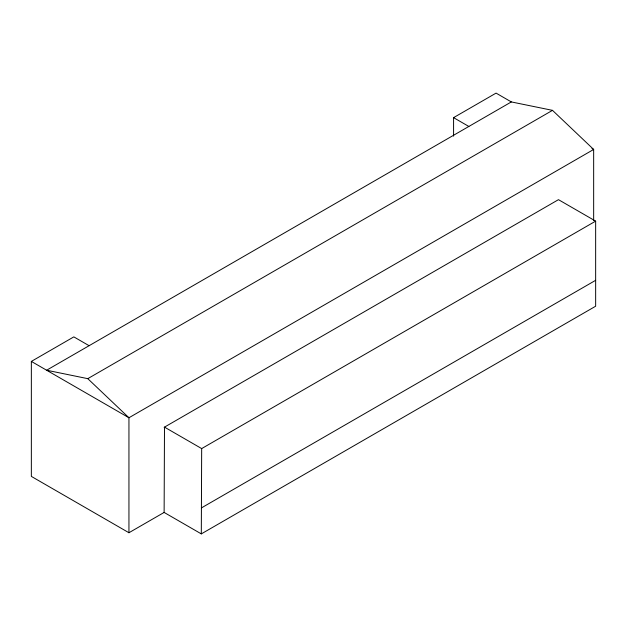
<?xml version="1.0" encoding="UTF-8"?>
<svg xmlns="http://www.w3.org/2000/svg" width="627" height="627" viewBox="0 0 627 627"><rect width="100%" height="100%" fill="white"/><g stroke="black" fill="none" stroke-linecap="round" stroke-linejoin="round"><path stroke-width="0.94" d="M164.125 512.431L164.493 427.12L201.675 448.587L595.65 221.127L595.65 306.219L201.306 533.89L164.125 512.431L128.943 532.738L31.35 476.402L31.35 361.411L73.837 336.879L89.105 345.696M201.306 533.89L201.675 448.587M453.58 136.153L453.58 117.641L496.067 93.109L511.334 101.927L552.497 110.352L593.659 149.453L593.659 220.586M511.334 101.927L46.617 370.228L87.78 378.661L128.943 417.754L128.943 532.738M87.78 378.661L552.497 110.352M164.125 427.34L558.469 199.66L595.65 221.127M201.416 507.917L595.65 280.308M591.982 148.481L593.659 149.453L128.943 417.754L31.35 361.411M453.58 117.641L468.847 126.458"/></g></svg>
